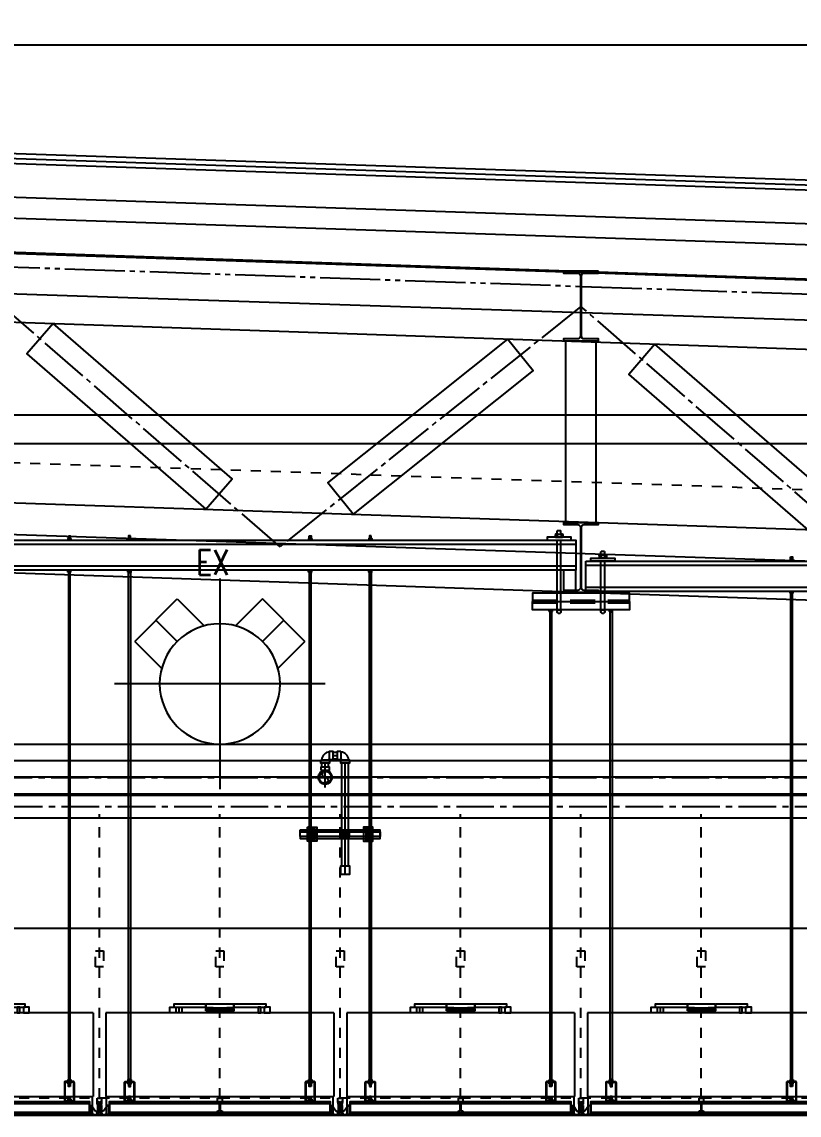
# Model space of a CAD drawing. Header units: millimetres. Extents: x -192235 to 515711, y 45168 to 947868.
# Drawn here: x 163213 to 167088, y 471200 to 476651 of the extents above; entities that cross this region are included whole.
import ezdxf
from ezdxf.enums import TextEntityAlignment as Align

# ---------------------------------------------------------------- set-up
doc = ezdxf.new("R2010")
doc.units = ezdxf.units.MM
doc.header["$LTSCALE"] = 1000
doc.header["$PDMODE"] = 1
for name, pattern in [('CENTER2', [1.125, 0.75, -0.125, 0.125, -0.125]), ('HIDDEN', [0.375, 0.25, -0.125]), ('HIDDEN2', [4.7625, 3.175, -1.5875]), ('TPH12-SEC-@20-1$0$CENTERK0', [0.65, 0.5, -0.05, 0.05, -0.05]), ('TPH12-SEC-@20-1$0$CENTERK5', [6.916, 6.667, -0.083, 0.083, -0.083]), ('TPH12-SEC-@20-1$0$DOTK1', [0.1, 0.05, -0.05]), ('TPH12-SEC-@20-1$0$PHANTOMK1', [1.415, 1, -0.083, 0.083, -0.083, 0.083, -0.083]), ('YCD-Xfa-Sec-24$0$HIDDEN', [0.375, 0.25, -0.125]), ('YCD-Xfa-Sec-24$0$HIDDEN2', [0.1875, 0.125, -0.0625])]:
    doc.linetypes.add(name, pattern=pattern)
for name, color, linetype in [('FS-LINE', 10, 'Continuous'), ('TPH12-SEC-@20-1$0$$FFU', 252, 'TPH12-SEC-@20-1$0$DOTK1'), ('TPH12-SEC-@20-1$0$H-SIN', 252, 'TPH12-SEC-@20-1$0$CENTERK5'), ('TPH12-SEC-@20-1$0$MEJI', 252, 'Continuous'), ('TPH12-SEC-@20-1$0$SIAGE1', 252, 'Continuous'), ('TPH12-SEC-@20-1$0$STEEL2', 252, 'Continuous'), ('TPH12-SEC-@20-1$0$STEEL3', 252, 'Continuous'), ('TPH12-SEC-@20-1$0$SUGATA3', 252, 'Continuous'), ('YCD-Xfa-Sec-24$0$A-C-Ceil-Hand_3-8', 2, 'Continuous'), ('YCD-Xfa-Sec-24$0$A-C-Ceiling Grid', 15, 'Continuous'), ('YCD-Xfa-Sec-24$0$Ceil-Sup-150', 3, 'Continuous'), ('YCD-Xfa-Sec-24$0$Ceil-Sup-P1001', 3, 'Continuous'), ('YCD-Xfa-Sec-24$0$FFU', 145, 'Continuous'), ('YFM1P-短$0$14P5-CSH-3-402-B$0$SH-TEXT', 4, 'Continuous'), ('YFM1P-短$0$M-FOUN', 252, 'Continuous')]:
    doc.layers.add(name, color=color, linetype=linetype)
doc.styles.add('YFM1P-短$0$14P5-CSH-3-402-B$0$AA-TXT', font='simplex.shx', dxfattribs={"width": 0.8, "bigfont": 'CHINA.shx'})

# ---------------------------------------------------------------- blocks, each defined once
blk = doc.blocks.new('TPH12-SEC-@20-1')
at = {"layer": 'DEFPOINTS'}
for p, q in [((190000, 474600), (145000, 476100)), ((190000, 474400), (145000, 475900)), ((190000, 473200), (145000, 474700))]:
    blk.add_line(p, q, dxfattribs=at)
at = {"layer": 'TPH12-SEC-@20-1$0$$FFU'}
for p, q in [((160356.8, 474550.1), (189656.8, 473550.1)), ((163600, 471285), (163600, 472700)), ((164200, 471285), (164200, 472700)), ((164800, 471285), (164800, 472700)), ((165400, 471285), (165400, 472700)), ((166000, 471285), (166000, 472700)), ((166600, 471285), (166600, 472700)), ((189650, 471285), (100350, 471285)), ((189650, 471200), (100350, 471200))]:
    blk.add_line(p, q, dxfattribs=at)
for points in [[(163580, 471940), (163580, 472020), (163580, 472020), (163620, 472020), (163620, 471940)], [(164180, 471940), (164180, 472020), (164180, 472020), (164220, 472020), (164220, 471940)], [(164780, 471940), (164780, 472020), (164780, 472020), (164820, 472020), (164820, 471940)], [(165380, 471940), (165380, 472020), (165380, 472020), (165420, 472020), (165420, 471940)], [(165980, 471940), (165980, 472020), (165980, 472020), (166020, 472020), (166020, 471940)], [(166580, 471940), (166580, 472020), (166580, 472020), (166620, 472020), (166620, 471940)], [(163611, 471203), (163632.5, 471203), (163632.5, 471200), (163567.5, 471200), (163567.5, 471203), (163589, 471203), (163589, 471222), (163598.5, 471222), (163598.5, 471263), (163589, 471263), (163589, 471285), (163611, 471285), (163611, 471263), (163601.5, 471263), (163601.5, 471222), (163611, 471222)], [(164211, 471203), (164232.5, 471203), (164232.5, 471200), (164167.5, 471200), (164167.5, 471203), (164189, 471203), (164189, 471222), (164198.5, 471222), (164198.5, 471263), (164189, 471263), (164189, 471285), (164211, 471285), (164211, 471263), (164201.5, 471263), (164201.5, 471222), (164211, 471222)], [(164811, 471203), (164832.5, 471203), (164832.5, 471200), (164767.5, 471200), (164767.5, 471203), (164789, 471203), (164789, 471222), (164798.5, 471222), (164798.5, 471263), (164789, 471263), (164789, 471285), (164811, 471285), (164811, 471263), (164801.5, 471263), (164801.5, 471222), (164811, 471222)], [(165411, 471203), (165432.5, 471203), (165432.5, 471200), (165367.5, 471200), (165367.5, 471203), (165389, 471203), (165389, 471222), (165398.5, 471222), (165398.5, 471263), (165389, 471263), (165389, 471285), (165411, 471285), (165411, 471263), (165401.5, 471263), (165401.5, 471222), (165411, 471222)], [(166011, 471203), (166032.5, 471203), (166032.5, 471200), (165967.5, 471200), (165967.5, 471203), (165989, 471203), (165989, 471222), (165998.5, 471222), (165998.5, 471263), (165989, 471263), (165989, 471285), (166011, 471285), (166011, 471263), (166001.5, 471263), (166001.5, 471222), (166011, 471222)], [(166611, 471203), (166632.5, 471203), (166632.5, 471200), (166567.5, 471200), (166567.5, 471203), (166589, 471203), (166589, 471222), (166598.5, 471222), (166598.5, 471263), (166589, 471263), (166589, 471285), (166611, 471285), (166611, 471263), (166601.5, 471263), (166601.5, 471222), (166611, 471222)]]:
    blk.add_lwpolyline(points, close=True, dxfattribs=at)
at = {"layer": 'TPH12-SEC-@20-1$0$H-SIN'}
blk.add_line((84160.9, 471200), (201769.6, 471200), dxfattribs=at)
at = {"layer": 'TPH12-SEC-@20-1$0$MEJI'}
blk.add_line((193850, 476535), (146950, 476535), dxfattribs=at)
at = {"layer": 'TPH12-SEC-@20-1$0$SIAGE1'}
for p, q in [((145000, 476382.9), (190650, 474861.2)), ((145000, 476277.8), (190461.5, 474762.4))]:
    blk.add_line(p, q, dxfattribs=at)
at = {"layer": 'TPH12-SEC-@20-1$0$STEEL2'}
for points in [[(166087, 475407.2), (165913, 475407.2), (165913, 475398.2), (165984, 475398.2, -0.414214), (165997, 475385.2), (165997, 475083.2, -0.414214), (165984, 475070.2), (165913, 475070.2), (165913, 475061.2), (166087, 475061.2), (166087, 475070.2), (166016, 475070.2, -0.414214), (166003, 475083.2), (166003, 475385.2, -0.414214), (166016, 475398.2), (166087, 475398.2)], [(166087, 474153.2), (165913, 474153.2), (165913, 474144.2), (165984, 474144.2, -0.414214), (165997, 474131.2), (165997, 473829.2, -0.414214), (165984, 473816.2), (165913, 473816.2), (165913, 473807.2), (166087, 473807.2), (166087, 473816.2), (166016, 473816.2, -0.414214), (166003, 473829.2), (166003, 474131.2, -0.414214), (166016, 474144.2), (166087, 474144.2)]]:
    blk.add_lwpolyline(points, format="xyb", close=True, dxfattribs=at)
at = {"layer": 'TPH12-SEC-@20-1$0$STEEL3'}
for p, q in [((160350, 475600), (189650, 474600)), ((160350, 475249.8), (189650, 474249.8)), ((160350, 474350.2), (189650, 473350.2)), ((160350, 474000), (189650, 473000))]:
    blk.add_line(p, q, dxfattribs=at)
at = {"layer": 'TPH12-SEC-@20-1$0$STEEL3', "linetype": 'TPH12-SEC-@20-1$0$PHANTOMK1', "ltscale": 0.3}
for p, q in [((163003, 475434.4), (165997, 475332.2)), ((166003, 475332), (168997, 475229.8))]:
    blk.add_line(p, q, dxfattribs=at)
at = {"layer": 'TPH12-SEC-@20-1$0$STEEL3', "linetype": 'TPH12-SEC-@20-1$0$CENTERK0', "ltscale": 0.5}
for p, q in [((164500, 474033.5), (163000, 475334.5)), ((166000, 475232.1), (164500, 474033.5)), ((167500, 473931.1), (166000, 475232.1))]:
    blk.add_line(p, q, dxfattribs=at)
at = {"layer": 'TPH12-SEC-@20-1$0$STEEL3'}
for points in [[(164131, 474221.2), (164262, 474372.2), (163369, 475146.8), (163238, 474995.7)], [(164863.8, 474196.1), (164738.9, 474352.4), (165636.2, 475069.4), (165761.1, 474913.1)], [(166075, 474153.2), (165925, 474153.2), (165925, 475061.2), (166075, 475061.2)], [(167131, 474118.8), (167262, 474269.9), (166369, 475044.4), (166238, 474893.3)]]:
    blk.add_lwpolyline(points, close=True, dxfattribs=at)
at = {"layer": 'TPH12-SEC-@20-1$0$SUGATA3'}
for p, q in [((145000, 476600), (190650, 475078.3)), ((145000, 476575), (190650, 475053.3)), ((145000, 476550), (190650, 475028.3))]:
    blk.add_line(p, q, dxfattribs=at)
blk = doc.blocks.new('YFM1P-短')
at = {"layer": 'YFM1P-短$0$M-FOUN', "color": 1}
for p, q in [((125800, 473875.1), (125800, 472824.9)), ((125481.8, 473668.2), (125587.9, 473562.1)), ((126118.2, 473668.2), (126012.1, 473562.1)), ((125274.9, 473350), (126325.1, 473350))]:
    blk.add_line(p, q, dxfattribs=at)
at = {"layer": 'YFM1P-短$0$M-FOUN', "color": 4}
for p, q in [((125375.7, 473562.1), (125587.9, 473774.3)), ((125587.9, 473774.3), (125722.4, 473639.8)), ((126012.1, 473774.3), (125877.6, 473639.8)), ((126224.3, 473562.1), (126012.1, 473774.3)), ((125375.7, 473562.1), (125510.2, 473427.6)), ((126224.3, 473562.1), (126089.8, 473427.6)), ((100000, 472885), (190000, 472885)), ((100000, 472130), (190000, 472130))]:
    blk.add_line(p, q, dxfattribs=at)
at = {"layer": 'YFM1P-短$0$M-FOUN'}
blk.add_line((190000, 473050), (100000, 473050), dxfattribs=at)
at = {"layer": 'YFM1P-短$0$M-FOUN', "color": 4}
blk.add_circle((125800, 473350), 300, dxfattribs=at)
at = {"layer": 'YFM1P-短$0$14P5-CSH-3-402-B$0$SH-TEXT', "color": 4, "style": 'YFM1P-短$0$14P5-CSH-3-402-B$0$AA-TXT', "text_generation_flag": 2, "width": 0.8}
blk.add_text('EX', height=125, dxfattribs=at).set_placement((125835, 473955.6, 0), align=Align.MIDDLE_CENTER)
blk = doc.blocks.new('YCD-Xfa-Sec-24$0$cg-1')
blk.add_lwpolyline([(0, 68), (0, 0), (1100, 0), (1100, 2.8), (0, 2.8), (0, 15.2), (1100, 15.2), (1100, 55.7), (0, 55.7), (0, 68), (1100, 68), (1100, 0)])
blk = doc.blocks.new('YCD-Xfa-Sec-24$0$FFU-120x120x55')
for p, q in [((-56.8, 50.8), (-56.8, 9)), ((56.8, 50.8), (-56.8, 50.8)), ((56.8, 50.8), (56.8, 9)), ((-56.8, 9), (56.8, 9)), ((-56.5, 0), (-56.5, 9)), ((56.5, 0), (56.5, 9)), ((-56.5, 0), (56.5, 0))]:
    blk.add_line(p, q)
for points in [[(-7, 54.87, 0.414214), (-7.13, 55), (-23, 55), (-23, 53.5), (-7.13, 53.5, 0.414214), (-7, 53.63)], [(6.87, 53.49, 0.396463), (7, 53.63), (7, 54.87, 0.414214), (6.87, 55), (-6.87, 55, 0.414214), (-7, 54.87), (-7, 53.63, 0.396539), (-6.87, 53.49, 0.029282)], [(7.13, 53.5), (23, 53.5), (23, 55), (7.13, 55, 0.414214), (7, 54.87), (7, 53.63, 0.414214)]]:
    blk.add_lwpolyline(points, format="xyb", close=True)
for points in [[(-22.03, 50.8), (-25, 50.8), (-25, 53.5), (-22.03, 53.5), (-22.03, 51.04)], [(-19, 50.8), (-20.35, 50.8), (-20.35, 53.5), (-19, 53.5), (-19, 51.04)], [(-7, 51.8), (-7, 52.7), (7, 52.7), (7, 51.8)], [(19, 50.8), (20.35, 50.8), (20.35, 53.5), (19, 53.5), (19, 50.95)], [(22.03, 50.8), (25, 50.8), (25, 53.5), (22.03, 53.5), (22.03, 50.95)]]:
    blk.add_lwpolyline(points, close=True)
blk = doc.blocks.new('YCD-Xfa-Sec-24$0$Ceil-4T')
for p, q in [((0.45, 5.1), (0, 5.1)), ((0, 5.1), (0, 0)), ((2.2, 0.33), (0, 0.33)), ((0, 0.25), (2.2, 0.25)), ((2.2, 0), (0, 0)), ((0.45, 4.8), (0.45, 5.1)), ((0.45, 4.8), (0.45, 0.33)), ((0.45, 4.8), (1.05, 4.8)), ((0.6, 0.33), (2.2, 0.33)), ((1.05, 4.8), (3, 2.05)), ((3, 2.05), (3.95, 2.05)), ((3.95, 1.55), (3.75, 0.88)), ((3.75, 0.88), (3.95, 0.88)), ((3.75, 0.88), (3.75, 0.25)), ((3.95, 4.8), (3.95, 0.3)), ((3.95, 0.88), (3.95, 1.55)), ((3.95, 0.88), (3.95, 0.45)), ((4.3, 5.1), (4.25, 5.1)), ((5.75, 5.1), (5.7, 5.1)), ((6.05, 4.8), (6.05, 0.3)), ((7, 2.05), (6.05, 2.05)), ((6.05, 1.55), (6.25, 0.88)), ((6.05, 0.88), (6.05, 1.55)), ((6.25, 0.88), (6.05, 0.88)), ((6.05, 0.88), (6.05, 0.45)), ((6.25, 0.88), (6.25, 0.25)), ((8.95, 4.8), (7, 2.05)), ((7.8, 0.33), (10, 0.33)), ((10, 0.25), (7.8, 0.25)), ((10, 0), (7.8, 0)), ((9.55, 4.8), (8.95, 4.8)), ((9.55, 5.1), (10, 5.1)), ((9.55, 4.8), (9.55, 5.1)), ((9.55, 4.8), (9.55, 0.28)), ((10, 5.1), (10, 0))]:
    blk.add_line(p, q)
for points in [[(5.58, 0.1), (5.54, 0.1, -0.414214), (5.5, 0.14), (5.5, 0.58, -0.414214), (5.52, 0.6), (5.82, 0.6, 0.414214), (5.84, 0.62), (5.84, 1.2, 0.414214), (5.74, 1.3), (4.26, 1.3, 0.414214), (4.16, 1.2), (4.16, 0.62, 0.414214), (4.18, 0.6), (4.48, 0.6, -0.414214), (4.5, 0.58), (4.5, 0.14, -0.414214), (4.46, 0.1), (4.42, 0.1, 0.414214), (4.4, 0.08), (4.4, 0.04, -0.414214), (4.36, 0), (2.24, 0, -0.414214), (2.2, 0.04), (2.2, 0.25), (2.2, 0.28, -0.414214), (2.25, 0.33), (2.27, 0.33, -0.414214), (2.32, 0.28), (2.32, 0.27, 0.414214), (2.34, 0.25), (3.87, 0.25, 0.414214), (3.97, 0.35), (3.97, 1.48, -0.414214), (3.99, 1.5), (4.2, 1.5, 0.414214), (4.3, 1.6), (4.3, 5.4, 0.414214), (4.2, 5.5), (3.96, 5.5, -0.414214), (3.94, 5.52), (3.94, 6.76, -0.414214), (3.98, 6.8), (4.46, 6.8, -0.414214), (4.5, 6.76), (4.5, 6.42, -0.414214), (4.48, 6.4), (4.18, 6.4, 0.414214), (4.16, 6.38), (4.16, 5.8, 0.414214), (4.26, 5.7), (5.74, 5.7, 0.414214), (5.84, 5.8), (5.84, 6.38, 0.414214), (5.82, 6.4), (5.52, 6.4, -0.414214), (5.5, 6.42), (5.5, 6.76, -0.414214), (5.54, 6.8), (6.02, 6.8, -0.414214), (6.06, 6.76), (6.06, 5.52, -0.414214), (6.04, 5.5), (5.8, 5.5, 0.414214), (5.7, 5.4), (5.7, 1.6, 0.414214), (5.8, 1.5), (6.01, 1.5, -0.414214), (6.03, 1.48), (6.03, 0.35, 0.414214), (6.13, 0.25), (7.66, 0.25, 0.414214), (7.68, 0.27), (7.68, 0.28, -0.414214), (7.73, 0.33), (7.75, 0.33, -0.414214), (7.8, 0.28), (7.8, 0.25), (7.8, 0.04, -0.414214), (7.76, 0), (5.64, 0, -0.414214), (5.6, 0.04), (5.6, 0.08, 0.414214)], [(4.52, 5.5, 0.414214), (4.42, 5.4), (4.42, 5.2, 0.414214), (4.52, 5.1), (5.48, 5.1, 0.414214), (5.58, 5.2), (5.58, 5.4, 0.414214), (5.48, 5.5)], [(5.58, 3.24, -0.684718), (5.41, 3.17, 0.441058), (4.59, 3.17, -0.684718), (4.42, 3.24), (4.42, 4.38), (4.42, 4.8, -0.414214), (4.52, 4.9), (5.48, 4.9, -0.414214), (5.58, 4.8), (5.58, 4.38)], [(5, 1.5), (5.48, 1.5, 0.414214), (5.58, 1.6), (5.58, 2.36, 0.684718), (5.41, 2.43, -0.441058), (4.59, 2.43, 0.684718), (4.42, 2.36), (4.42, 1.6, 0.414214), (4.52, 1.5)]]:
    blk.add_lwpolyline(points, format="xyb", close=True)
blk.add_circle((5, 2.8), 0.375)
for centre, radius, start, end in [((3.75, 0.45), 0.2, 270, 0), ((4.25, 4.8), 0.3, 90, 180), ((5.75, 4.8), 0.3, 0, 90), ((6.25, 0.45), 0.2, 180, 270)]:
    blk.add_arc(centre, radius, start, end)
for p in [(2.2, 0), (2.2, 0), (2.2, 0), (2.2, 0), (2.2, 0), (2.2, 0), (2.2, 0), (2.2, 0), (2.2, 0), (2.2, 0), (2.2, 0), (2.2, 0), (2.2, 0), (2.2, 0), (2.2, 0), (2.2, 0), (2.2, 0), (3.95, 0.35), (3.97, 0.41), (4.16, 0.64), (4.54, 5.1), (4.56, 4.9), (4.58, 5.1), (5.84, 0.65), (5.85, 0.67), (6.03, 0.41), (6.05, 0.35), (7.8, 0)]:
    blk.add_point(p)
blk = doc.blocks.new('YCD-Xfa-Sec-24$0$Cap-3')
for p, q in [((-8, 2.8), (-11, 2)), ((-11, 2), (-11, 0)), ((-11, 2), (11, 2)), ((-11, 0), (11, 0)), ((-8, 9.2), (-8, 2.8)), ((0, 10), (-6, 10)), ((-4, 9.2), (-4, 2.8)), ((6, 10), (0, 10)), ((4, 2.8), (4, 9.2)), ((8, 9.2), (8, 2.8)), ((8, 2.8), (11, 2)), ((11, 2), (11, 0))]:
    blk.add_line(p, q)
for centre, radius, start, end in [((-6, 7.1), 2.9, 46.3972, 133.6028), ((-6, 4.9), 2.9, 226.3972, 313.6028), ((0, -0.4), 10.4, 67.3801, 112.6199), ((0, 12.4), 10.4, 247.3801, 292.6199), ((6, 7.1), 2.9, 46.3972, 133.6028), ((6, 4.9), 2.9, 226.3972, 313.6028)]:
    blk.add_arc(centre, radius, start, end)
blk = doc.blocks.new('YCD-Xfa-Sec-24$0$Cap-4')
for p, q in [((1.76, 0), (-1.76, 0)), ((-1.9, -1.31), (-1.9, -0.18)), ((-1.9, -1.31), (-1.9, -0.18)), ((1.76, -1.49), (-1.76, -1.49)), ((1.76, -1.49), (-1.76, -1.49)), ((-1.39, -0.05), (-1.75, -0.05)), ((-1.39, -0.05), (-1.75, -0.05)), ((-1.39, -1.44), (-1.75, -1.44)), ((-1.39, -1.44), (-1.75, -1.44)), ((-1.02, -1.31), (-1.02, -0.18)), ((-1.02, -1.31), (-1.02, -0.18)), ((-0.95, -1.49), (-0.95, -3.09)), ((-0.95, -3.09), (-0.82, -3.22)), ((0.82, -3.22), (-0.82, -3.22)), ((0.53, -0.05), (-0.53, -0.05)), ((0.53, -0.05), (-0.53, -0.05)), ((0.53, -1.44), (-0.53, -1.44)), ((0.53, -1.44), (-0.53, -1.44)), ((0.82, -3.22), (0.95, -3.09)), ((0.95, -1.49), (0.95, -3.09)), ((1.02, -1.31), (1.02, -0.18)), ((1.02, -1.31), (1.02, -0.18)), ((1.39, -0.05), (1.75, -0.05)), ((1.39, -0.05), (1.75, -0.05)), ((1.39, -1.44), (1.75, -1.44)), ((1.39, -1.44), (1.75, -1.44)), ((1.9, -1.31), (1.9, -0.18)), ((1.9, -1.31), (1.9, -0.18))]:
    blk.add_line(p, q)
for centre, radius, start, end in [((-1.6, -0.27), 0.316, 120.5681, 163.207), ((-1.6, -0.27), 0.316, 120.5681, 163.207), ((-1.64, -0.33), 0.303, 111.8965, 149.5654), ((-1.64, -0.33), 0.303, 111.8965, 149.5654), ((-1.64, -1.16), 0.303, 210.4346, 248.1035), ((-1.64, -1.16), 0.303, 210.4346, 248.1035), ((-1.6, -1.22), 0.316, 196.793, 239.4319), ((-1.6, -1.22), 0.316, 196.793, 239.4319), ((-1.6, -1.26), 1.23, 61.7885, 80.1123), ((-1.6, -1.26), 1.23, 61.7885, 80.1123), ((-1.6, -0.23), 1.23, 279.8877, 298.2115), ((-1.6, -0.23), 1.23, 279.8877, 298.2115), ((-0.43, -1.46), 1.41, 94.1532, 114.8761), ((-0.43, -1.46), 1.41, 94.1532, 114.8761), ((-0.43, -0.03), 1.41, 245.1239, 265.8468), ((-0.43, -0.03), 1.41, 245.1239, 265.8468), ((0.43, -1.46), 1.41, 65.1239, 85.8468), ((0.43, -1.46), 1.41, 65.1239, 85.8468), ((0.43, -0.03), 1.41, 274.1532, 294.8761), ((0.43, -0.03), 1.41, 274.1532, 294.8761), ((1.6, -1.26), 1.23, 99.8877, 118.2115), ((1.6, -1.26), 1.23, 99.8877, 118.2115), ((1.6, -0.23), 1.23, 241.7885, 260.1123), ((1.6, -0.23), 1.23, 241.7885, 260.1123), ((1.64, -0.33), 0.303, 30.4346, 68.1035), ((1.64, -0.33), 0.303, 30.4346, 68.1035), ((1.64, -1.16), 0.303, 291.8965, 329.5654), ((1.64, -1.16), 0.303, 291.8965, 329.5654), ((1.6, -0.27), 0.316, 16.793, 59.4319), ((1.6, -0.27), 0.316, 16.793, 59.4319), ((1.6, -1.22), 0.316, 300.5681, 343.207), ((1.6, -1.22), 0.316, 300.5681, 343.207)]:
    blk.add_arc(centre, radius, start, end)
blk = doc.blocks.new('YCD-Xfa-Sec-24')
at = {"layer": 'YCD-Xfa-Sec-24$0$A-C-Ceil-Hand_3-8', "elevation": 0}
for points in [[(545045.2, 404088.3), (545054.8, 404088.3), (545054.8, 404076.3), (545045.2, 404076.3)], [(545354.8, 404088.3), (545345.2, 404088.3), (545345.2, 404076.3), (545354.8, 404076.3)], [(546245.2, 404088.3), (546254.8, 404088.3), (546254.8, 404076.3), (546245.2, 404076.3)], [(546554.8, 404088.3), (546545.2, 404088.3), (546545.2, 404076.3), (546554.8, 404076.3)], [(542954.8, 403983.4), (542945.2, 403983.4), (542945.2, 403971.4), (542954.8, 403971.4)], [(545045.2, 401378), (545054.8, 401378), (545054.8, 403906.3), (545045.2, 403906.3)], [(545354.8, 401378), (545345.2, 401378), (545345.2, 403906.3), (545354.8, 403906.3)], [(546245.2, 401378), (546254.8, 401378), (546254.8, 403906.3), (546245.2, 403906.3)], [(546554.8, 401378), (546545.2, 401378), (546545.2, 403906.3), (546554.8, 403906.3)], [(542954.8, 401378), (542945.2, 401378), (542945.2, 403801.4), (542954.8, 403801.4)], [(543845.2, 401378), (543854.8, 401378), (543854.8, 403709.9), (543845.2, 403709.9)], [(544154.8, 401378), (544145.2, 401378), (544145.2, 403709.9), (544154.8, 403709.9)], [(542945.2, 401343), (542954.8, 401343), (542954.8, 401355), (542945.2, 401355)], [(543854.8, 401343), (543845.2, 401343), (543845.2, 401355), (543854.8, 401355)], [(544145.2, 401343), (544154.8, 401343), (544154.8, 401355), (544145.2, 401355)], [(545054.8, 401343), (545045.2, 401343), (545045.2, 401355), (545054.8, 401355)], [(545345.2, 401343), (545354.8, 401343), (545354.8, 401355), (545345.2, 401355)], [(546254.8, 401343), (546245.2, 401343), (546245.2, 401355), (546254.8, 401355)], [(546545.2, 401343), (546554.8, 401343), (546554.8, 401355), (546545.2, 401355)], [(542945.2, 401281), (542954.8, 401281), (542954.8, 401293), (542945.2, 401293)], [(543854.8, 401281), (543845.2, 401281), (543845.2, 401293), (543854.8, 401293)], [(544145.2, 401281), (544154.8, 401281), (544154.8, 401293), (544145.2, 401293)], [(545054.8, 401281), (545045.2, 401281), (545045.2, 401293), (545054.8, 401293)], [(545345.2, 401281), (545354.8, 401281), (545354.8, 401293), (545345.2, 401293)], [(546254.8, 401281), (546245.2, 401281), (546245.2, 401293), (546254.8, 401293)], [(546545.2, 401281), (546554.8, 401281), (546554.8, 401293), (546545.2, 401293)]]:
    blk.add_lwpolyline(points, close=True, dxfattribs=at)
for points in [[(542975, 401363), (542975, 401273, -0.414214), (542970, 401268), (542930, 401268, -0.414214), (542925, 401273), (542925, 401363, -0.414214), (542930, 401368), (542970, 401368, -0.414214)], [(542972, 401363), (542972, 401273, -0.414214), (542970, 401271), (542930, 401271, -0.414214), (542928, 401273), (542928, 401363, -0.414214), (542930, 401365), (542970, 401365, -0.414214)], [(543825, 401363), (543825, 401273, 0.414214), (543830, 401268), (543870, 401268, 0.414214), (543875, 401273), (543875, 401363, 0.414214), (543870, 401368), (543830, 401368, 0.414214)], [(543828, 401363), (543828, 401273, 0.414214), (543830, 401271), (543870, 401271, 0.414214), (543872, 401273), (543872, 401363, 0.414214), (543870, 401365), (543830, 401365, 0.414214)], [(544175, 401363), (544175, 401273, -0.414214), (544170, 401268), (544130, 401268, -0.414214), (544125, 401273), (544125, 401363, -0.414214), (544130, 401368), (544170, 401368, -0.414214)], [(544172, 401363), (544172, 401273, -0.414214), (544170, 401271), (544130, 401271, -0.414214), (544128, 401273), (544128, 401363, -0.414214), (544130, 401365), (544170, 401365, -0.414214)], [(545025, 401363), (545025, 401273, 0.414214), (545030, 401268), (545070, 401268, 0.414214), (545075, 401273), (545075, 401363, 0.414214), (545070, 401368), (545030, 401368, 0.414214)], [(545028, 401363), (545028, 401273, 0.414214), (545030, 401271), (545070, 401271, 0.414214), (545072, 401273), (545072, 401363, 0.414214), (545070, 401365), (545030, 401365, 0.414214)], [(545375, 401363), (545375, 401273, -0.414214), (545370, 401268), (545330, 401268, -0.414214), (545325, 401273), (545325, 401363, -0.414214), (545330, 401368), (545370, 401368, -0.414214)], [(545372, 401363), (545372, 401273, -0.414214), (545370, 401271), (545330, 401271, -0.414214), (545328, 401273), (545328, 401363, -0.414214), (545330, 401365), (545370, 401365, -0.414214)], [(546225, 401363), (546225, 401273, 0.414214), (546230, 401268), (546270, 401268, 0.414214), (546275, 401273), (546275, 401363, 0.414214), (546270, 401368), (546230, 401368, 0.414214)], [(546228, 401363), (546228, 401273, 0.414214), (546230, 401271), (546270, 401271, 0.414214), (546272, 401273), (546272, 401363, 0.414214), (546270, 401365), (546230, 401365, 0.414214)], [(546575, 401363), (546575, 401273, -0.414214), (546570, 401268), (546530, 401268, -0.414214), (546525, 401273), (546525, 401363, -0.414214), (546530, 401368), (546570, 401368, -0.414214)], [(546572, 401363), (546572, 401273, -0.414214), (546570, 401271), (546530, 401271, -0.414214), (546528, 401273), (546528, 401363, -0.414214), (546530, 401365), (546570, 401365, -0.414214)]]:
    blk.add_lwpolyline(points, format="xyb", close=True, dxfattribs=at)
at = {"layer": 'YCD-Xfa-Sec-24$0$Ceil-Sup-150'}
for p, q in [((544099.5, 403710.4), (544099.5, 404066.3)), ((544118.6, 403710.4), (544118.6, 404066.3)), ((543881.5, 403710.4), (543881.5, 403961.4)), ((543900.5, 403710.4), (543900.5, 403961.4))]:
    blk.add_line(p, q, dxfattribs=at)
for points in [[(544169, 404066.3), (544049, 404066.3), (544049, 404082.3), (544169, 404082.3)], [(546975, 404066.3), (544025, 404066.3), (544025, 403916.3), (546975, 403916.3)], [(546975, 404046.3), (544025, 404046.3), (544025, 403936.3), (546975, 403936.3)], [(543975, 403961.4), (541025, 403961.4), (541025, 403811.4), (543975, 403811.4)], [(543831, 403961.4), (543951, 403961.4), (543951, 403977.4), (543831, 403977.4)], [(543975, 403941.4), (541025, 403941.4), (541025, 403831.4), (543975, 403831.4)], [(544025, 403916.3), (544087, 403916.3), (544087, 403811.4), (544025, 403811.4)]]:
    blk.add_lwpolyline(points, close=True, dxfattribs=at)
at = {"layer": 'YCD-Xfa-Sec-24$0$Ceil-Sup-150', "linetype": 'YCD-Xfa-Sec-24$0$HIDDEN', "ltscale": 0.01}
for centre in [(543891, 403710.4), (544109, 403710.4)]:
    blk.add_arc(centre, 9.53, 0, 180, dxfattribs=at)
at = {"layer": 'YCD-Xfa-Sec-24$0$Ceil-Sup-150'}
for centre in [(543891, 403710.4), (544109, 403710.4)]:
    blk.add_arc(centre, 9.53, 180, 0, dxfattribs=at)
at = {"layer": 'YCD-Xfa-Sec-24$0$Ceil-Sup-P1001', "linetype": 'YCD-Xfa-Sec-24$0$HIDDEN2'}
for p, q in [((544241.4, 403768.3), (543758.6, 403768.3)), ((544241.4, 403754), (543758.6, 403754))]:
    blk.add_line(p, q, dxfattribs=at)
at = {"layer": 'YCD-Xfa-Sec-24$0$Ceil-Sup-P1001'}
for points in [[(544241.4, 403761.2), (543758.6, 403761.2), (543758.6, 403802.4), (544241.4, 403802.4)], [(544241.4, 403761.2), (543758.6, 403761.2), (543758.6, 403719.9), (544241.4, 403719.9)]]:
    blk.add_lwpolyline(points, close=True, dxfattribs=at)
at = {"layer": 'YCD-Xfa-Sec-24$0$A-C-Ceil-Hand_3-8'}
for p in [(545050, 404066.3), (546250, 404066.3), (543850, 401368, 0), (545050, 401368, 0), (546250, 401368, 0), (543850, 401271, 0), (545050, 401271, 0), (546250, 401271, 0)]:
    blk.add_blockref('YCD-Xfa-Sec-24$0$Cap-3', p, dxfattribs=at)
at = {"layer": 'YCD-Xfa-Sec-24$0$A-C-Ceil-Hand_3-8', "xscale": -1}
for p in [(545350, 404066.3), (546550, 404066.3), (542950, 403961.4), (542950, 401368, 0), (544150, 401368, 0), (545350, 401368, 0), (546550, 401368, 0), (542950, 401271, 0), (544150, 401271, 0), (545350, 401271, 0), (546550, 401271, 0)]:
    blk.add_blockref('YCD-Xfa-Sec-24$0$Cap-3', p, dxfattribs=at)
at = {"layer": 'YCD-Xfa-Sec-24$0$A-C-Ceil-Hand_3-8', "rotation": 180}
for p in [(545050, 403916.3), (546250, 403916.3), (543850, 403719.9), (543850, 401365, 0), (545050, 401365, 0), (546250, 401365, 0)]:
    blk.add_blockref('YCD-Xfa-Sec-24$0$Cap-3', p, dxfattribs=at)
at = {"layer": 'YCD-Xfa-Sec-24$0$A-C-Ceil-Hand_3-8', "xscale": -1, "rotation": 180}
for p in [(545350, 403916.3), (546550, 403916.3), (542950, 403811.4), (544150, 403719.9), (542950, 401365, 0), (544150, 401365, 0), (545350, 401365, 0), (546550, 401365, 0)]:
    blk.add_blockref('YCD-Xfa-Sec-24$0$Cap-3', p, dxfattribs=at)
at = {"layer": 'YCD-Xfa-Sec-24$0$A-C-Ceiling Grid', "xscale": -1}
for p in [(543950, 401200, 0), (545150, 401200, 0), (546350, 401200, 0), (547550, 401200, 0)]:
    blk.add_blockref('YCD-Xfa-Sec-24$0$cg-1', p, dxfattribs=at)
at = {"layer": 'YCD-Xfa-Sec-24$0$A-C-Ceiling Grid', "xscale": -10, "yscale": 10, "zscale": 10}
for p in [(544050, 401200, 0), (545250, 401200, 0), (546450, 401200, 0)]:
    blk.add_blockref('YCD-Xfa-Sec-24$0$Ceil-4T', p, dxfattribs=at)
at = {"layer": 'YCD-Xfa-Sec-24$0$Ceil-Sup-150', "yscale": 10, "zscale": 10, "rotation": 180}
for p, xscale in [((544109, 404082.3), -10), ((543891, 403977.4), 10)]:
    blk.add_blockref('YCD-Xfa-Sec-24$0$Cap-4', p, dxfattribs=dict(at, xscale=xscale))
at = {"layer": 'YCD-Xfa-Sec-24$0$FFU', "xscale": -10, "yscale": 10, "zscale": 10}
for p in [(543399.6, 401202.5, 0), (544599.6, 401202.5, 0), (545799.6, 401202.5, 0), (546999.6, 401202.5, 0)]:
    blk.add_blockref('YCD-Xfa-Sec-24$0$FFU-120x120x55', p, dxfattribs=at)
blk = doc.blocks.new('FS-90-25A')
at = {"layer": 'FS-LINE'}
for points in [[(2.15, -1.6), (-2.15, -1.6), (-2.15, 0), (2.15, 0)], [(-2.21, -1.66), (-2.21, -5.96), (-3.81, -5.96), (-3.81, -1.66)]]:
    blk.add_lwpolyline(points, close=True, dxfattribs=at)
for radius in [0.54, 3.88]:
    blk.add_arc((-2.21, -1.6), radius, 270, 0, dxfattribs=at)
blk = doc.blocks.new('L30-SP-TD-50x25-rd48.41375')
at = {"layer": 'FS-LINE'}
h = blk.add_hatch(dxfattribs=at)
h.set_pattern_fill('ANSI31', color=1, scale=1.5, style=0)
h.set_pattern_definition([(45, (-11264.6674, 12496.2735), (-3.367596, 3.367596), [])])
edge = h.paths.add_edge_path()
edge.add_arc((-7687.5, 18898.41), 3.02, 90, 270)
edge.add_arc((-7687.5, 18896.91), 1.51, 270, 450)
edge.add_arc((-7687.5, 18899.92), 1.51, 90, 270, ccw=False)
for p, q in [((-7683.69, 18911.02), (-7681.31, 18911.02)), ((-7689.17, 18903.54), (-7689.17, 18905.54)), ((-7685.83, 18903.54), (-7685.83, 18905.54)), ((-7683.69, 18907.68), (-7681.31, 18907.68)), ((-7679.17, 18854.25), (-7679.17, 18905.54)), ((-7675.83, 18854.25), (-7675.83, 18905.54)), ((-7689.17, 18901.94), (-7689.47, 18901.3)), ((-7685.83, 18901.94), (-7685.53, 18901.3)), ((-7695, 18873.56), (-7695, 18866.56)), ((-7677.9, 18870.81), (-7678.3, 18870.81)), ((-7677.9, 18870.81), (-7677.85, 18870.91)), ((-7677.85, 18869.21), (-7677.85, 18870.91)), ((-7677.85, 18870.91), (-7677.75, 18870.91)), ((-7677.75, 18870.91), (-7677.75, 18869.21)), ((-7677.25, 18869.21), (-7677.25, 18870.91)), ((-7677.25, 18870.91), (-7677.15, 18870.91)), ((-7677.15, 18870.91), (-7677.15, 18869.21)), ((-7677.1, 18870.81), (-7677.15, 18870.91)), ((-7677.1, 18870.81), (-7676.7, 18870.81)), ((-7665, 18873.56), (-7665, 18866.56)), ((-7678.35, 18869.5), (-7678.35, 18870.63)), ((-7678.3, 18870.44), (-7677.9, 18870.44)), ((-7678.3, 18869.69), (-7677.9, 18869.69)), ((-7677.9, 18869.31), (-7678.3, 18869.31)), ((-7677.9, 18869.31), (-7677.85, 18869.21)), ((-7677.75, 18869.21), (-7677.85, 18869.21)), ((-7677.15, 18869.21), (-7677.25, 18869.21)), ((-7677.1, 18869.31), (-7677.15, 18869.21)), ((-7676.7, 18870.44), (-7677.1, 18870.44)), ((-7676.7, 18869.69), (-7677.1, 18869.69)), ((-7677.1, 18869.31), (-7676.7, 18869.31)), ((-7676.65, 18870.63), (-7676.65, 18869.5))]:
    blk.add_line(p, q, dxfattribs=at)
at = {"layer": 'FS-LINE', "color": 1, "linetype": 'CENTER2', "ltscale": 0.1}
for p, q in [((-7683.69, 18909.35), (-7681.31, 18909.35)), ((-7677.5, 18850), (-7677.5, 18905.54))]:
    blk.add_line(p, q, dxfattribs=at)
at = {"layer": 'FS-LINE', "color": 1, "linetype": 'CENTER2', "ltscale": 0.01}
blk.add_line((-7687.5, 18903.43), (-7687.5, 18905.54), dxfattribs=at)
at = {"layer": 'FS-LINE', "color": 1, "linetype": 'CENTER2', "ltscale": 0.05}
for p, q in [((-7692.52, 18898.41), (-7682.48, 18898.41)), ((-7687.5, 18893.4), (-7687.5, 18903.43))]:
    blk.add_line(p, q, dxfattribs=at)
at = {"layer": 'FS-LINE'}
for points in [[(-7689.65, 18901.94), (-7685.35, 18901.94), (-7685.35, 18903.54), (-7689.65, 18903.54)], [(-7677.75, 18871.61), (-7679.42, 18871.61), (-7679.42, 18868.51), (-7677.75, 18868.51)], [(-7677.75, 18871.61), (-7677.5, 18871.61), (-7677.5, 18868.51), (-7677.75, 18868.51)], [(-7677.5, 18871.61), (-7677.25, 18871.61), (-7677.25, 18868.51), (-7677.5, 18868.51)], [(-7677.25, 18871.61), (-7675.58, 18871.61), (-7675.58, 18868.51), (-7677.25, 18868.51)], [(-7679.65, 18850), (-7679.65, 18854.25), (-7675.35, 18854.25), (-7675.35, 18850)]]:
    blk.add_lwpolyline(points, close=True, dxfattribs=at)
for points in [[(-7687.5, 18901.43, 1), (-7687.5, 18898.41, -1), (-7687.5, 18895.4, -1)], [(-7692.7, 18872.46), (-7692.7, 18867.66, -1), (-7693.3, 18867.66), (-7693.3, 18872.46, -1)], [(-7667.3, 18872.46), (-7667.3, 18867.66, 1), (-7666.7, 18867.66), (-7666.7, 18872.46, 1)]]:
    blk.add_lwpolyline(points, format="xyb", close=True, dxfattribs=at)
for points in [[(-7700, 18868.95), (-7700, 18868), (-7660, 18868), (-7660, 18872.13), (-7700, 18872.13), (-7700, 18871.18), (-7660, 18871.18), (-7660, 18868.95), (-7700, 18868.95), (-7700, 18872.13)], [(-7694.15, 18873.56), (-7695.95, 18873.56), (-7695.95, 18866.56), (-7694.15, 18866.56), (-7694.15, 18873.56), (-7691.65, 18873.56), (-7691.65, 18866.56), (-7696.25, 18866.56), (-7696.25, 18873.56), (-7695.95, 18873.56)], [(-7665.85, 18873.56), (-7664.05, 18873.56), (-7664.05, 18866.56), (-7665.85, 18866.56), (-7665.85, 18873.56), (-7668.35, 18873.56), (-7668.35, 18866.56), (-7663.75, 18866.56), (-7663.75, 18873.56), (-7664.05, 18873.56)], [(-7678.35, 18870.46), (-7679.25, 18870.46), (-7679.35, 18870.36), (-7679.35, 18869.77), (-7679.25, 18869.67), (-7678.35, 18869.67)]]:
    blk.add_lwpolyline(points, dxfattribs=at)
for points in [[(-7692.65, 18872.13), (-7692.65, 18872.64, 1), (-7693.35, 18872.64), (-7693.35, 18872.13)], [(-7667.35, 18872.13), (-7667.35, 18872.64, -1), (-7666.65, 18872.64), (-7666.65, 18872.13)], [(-7692.65, 18868), (-7692.65, 18867.49, -1), (-7693.35, 18867.49), (-7693.35, 18868)], [(-7667.35, 18868), (-7667.35, 18867.49, 1), (-7666.65, 18867.49), (-7666.65, 18868)]]:
    blk.add_lwpolyline(points, format="xyb", dxfattribs=at)
at = {"layer": 'FS-LINE', "linetype": 'HIDDEN', "ltscale": 0.01}
for points in [[(-7679.17, 18871.61), (-7679.42, 18871.61), (-7679.42, 18868.51), (-7679.17, 18868.51)], [(-7675.83, 18871.61), (-7675.58, 18871.61), (-7675.58, 18868.51), (-7675.83, 18868.51)]]:
    blk.add_lwpolyline(points, close=True, dxfattribs=at)
at = {"layer": 'FS-LINE'}
for radius in [3.5, 3.02]:
    blk.add_circle((-7687.5, 18898.41), radius, dxfattribs=at)
at = {"layer": 'FS-LINE', "linetype": 'HIDDEN2', "ltscale": 0.01}
for centre in [(-7693, 18872.46), (-7667, 18872.46), (-7693, 18867.66), (-7667, 18867.66)]:
    blk.add_circle(centre, 0.3, dxfattribs=at)
at = {"layer": 'FS-LINE'}
for centre, radius, start, end in [((-7677.97, 18870.63), 0.377, 150.1372, 209.8628), ((-7678.23, 18870.63), 0.377, 330.1372, 29.8628), ((-7676.77, 18870.63), 0.377, 150.1372, 209.8628), ((-7677.03, 18870.63), 0.377, 330.1372, 29.8628), ((-7676.92, 18870.06), 1.43, 164.8107, 195.1893), ((-7677.97, 18869.5), 0.377, 150.1372, 209.8628), ((-7679.28, 18870.06), 1.43, 344.8107, 15.1893), ((-7678.23, 18869.5), 0.377, 330.1372, 29.8628), ((-7675.72, 18870.06), 1.43, 164.8107, 195.1893), ((-7676.77, 18869.5), 0.377, 150.1372, 209.8628), ((-7678.08, 18870.06), 1.43, 344.8107, 15.1893), ((-7677.03, 18869.5), 0.377, 330.1372, 29.8628)]:
    blk.add_arc(centre, radius, start, end, dxfattribs=at)
for p, rotation in [((-7687.5, 18905.54), 180), ((-7681.31, 18909.35), 90)]:
    blk.add_blockref('FS-90-25A', p, dxfattribs=dict(at, rotation=rotation))
blk = doc.blocks.new('SP-L30-25')
at = {"layer": 'FS-LINE'}
for p, q in [((159702.4, 472968.3), (187750, 472968.3)), ((187750, 472800), (159702.4, 472800))]:
    blk.add_line(p, q, dxfattribs=at)
at = {"layer": 'FS-LINE', "color": 1, "linetype": 'CENTER2', "ltscale": 0.25}
blk.add_line((159702.4, 472884.1), (187645.9, 472884.1), dxfattribs=at)
at = {"layer": 'FS-LINE', "xscale": 10, "yscale": 10, "zscale": 10}
blk.add_blockref('L30-SP-TD-50x25-rd48.41375', (241600, 283900), dxfattribs=at)
blk = doc.blocks.new('HP-L30-25')
at = {"layer": 'FS-LINE'}
for p, q in [((187300, 472794.3), (160000, 472794.3)), ((187300, 472680), (160000, 472680))]:
    blk.add_line(p, q, dxfattribs=at)
at = {"layer": 'FS-LINE', "color": 1, "linetype": 'CENTER2', "ltscale": 0.25}
blk.add_line((187222.8, 472737.1), (159618.6, 472737.1), dxfattribs=at)

msp = doc.modelspace()

# ---------------------------------------------------------------- hatches: boundary and pattern name
at = {"true_color": 0xffffff}
h = msp.add_hatch(dxfattribs=at)
h.set_pattern_fill('ANSI31', scale=0.1)
edge = h.paths.add_edge_path()
edge.add_line((100000, 482700), (189649.99998, 482700))
edge.add_line((100000, 483000), (189649.99998, 483000))
edge.add_line((118433.49298, 471281.03175), (116868.88374, 471281.03175))
h.paths.add_polyline_path([(106717.73794, 482746.34146), (106937.07128, 482746.34146), (106937.07128, 482956.34146), (106717.73794, 482956.34146)], flags=25)
h.paths.add_polyline_path([(116851.27788, 482746.34146), (117070.61122, 482746.34146), (117070.61122, 482956.34146), (116851.27788, 482956.34146)], flags=25)
h.paths.add_polyline_path([(126310.22085, 482746.34146), (126529.55419, 482746.34146), (126529.55419, 482956.34146), (126310.22085, 482956.34146)], flags=25)
h.paths.add_polyline_path([(137161.91916, 482746.34146), (137381.2525, 482746.34146), (137381.2525, 482956.34146), (137161.91916, 482956.34146)], flags=25)
h.paths.add_polyline_path([(147414.49447, 482746.34146), (147633.82781, 482746.34146), (147633.82781, 482956.34146), (147414.49447, 482956.34146)], flags=25)
h.paths.add_polyline_path([(157005.85385, 482746.34146), (157225.18718, 482746.34146), (157225.18718, 482956.34146), (157005.85385, 482956.34146)], flags=25)
h.paths.add_polyline_path([(181423.90981, 482746.34146), (181643.24315, 482746.34146), (181643.24315, 482956.34146), (181423.90981, 482956.34146)], flags=25)
h.paths.add_polyline_path([(168993.12099, 482746.34146), (169212.45433, 482746.34146), (169212.45433, 482956.34146), (168993.12099, 482956.34146)], flags=25)

# ---------------------------------------------------------------- next in the draw order: block references
msp.add_blockref('TPH12-SEC-@20-1', (0, 0))

# ---------------------------------------------------------------- next in the draw order: linework, layer by layer
msp.add_lwpolyline([(154652.40603, 474691.82343), (170514.91389, 474691.82343), (170514.91389, 474546.31501), (154652.40603, 474546.31501)], close=True)

# ---------------------------------------------------------------- next in the draw order: block references
at = {"xscale": -1}
for name, p in [('YFM1P-短', (290000, 0)), ('YCD-Xfa-Sec-24', (710000, 70000))]:
    msp.add_blockref(name, p, dxfattribs=at)
at = {"layer": 'FS-LINE'}
for name in ['SP-L30-25', 'HP-L30-25']:
    msp.add_blockref(name, (0, 0), dxfattribs=at)

doc.saveas('drawing.dxf')
